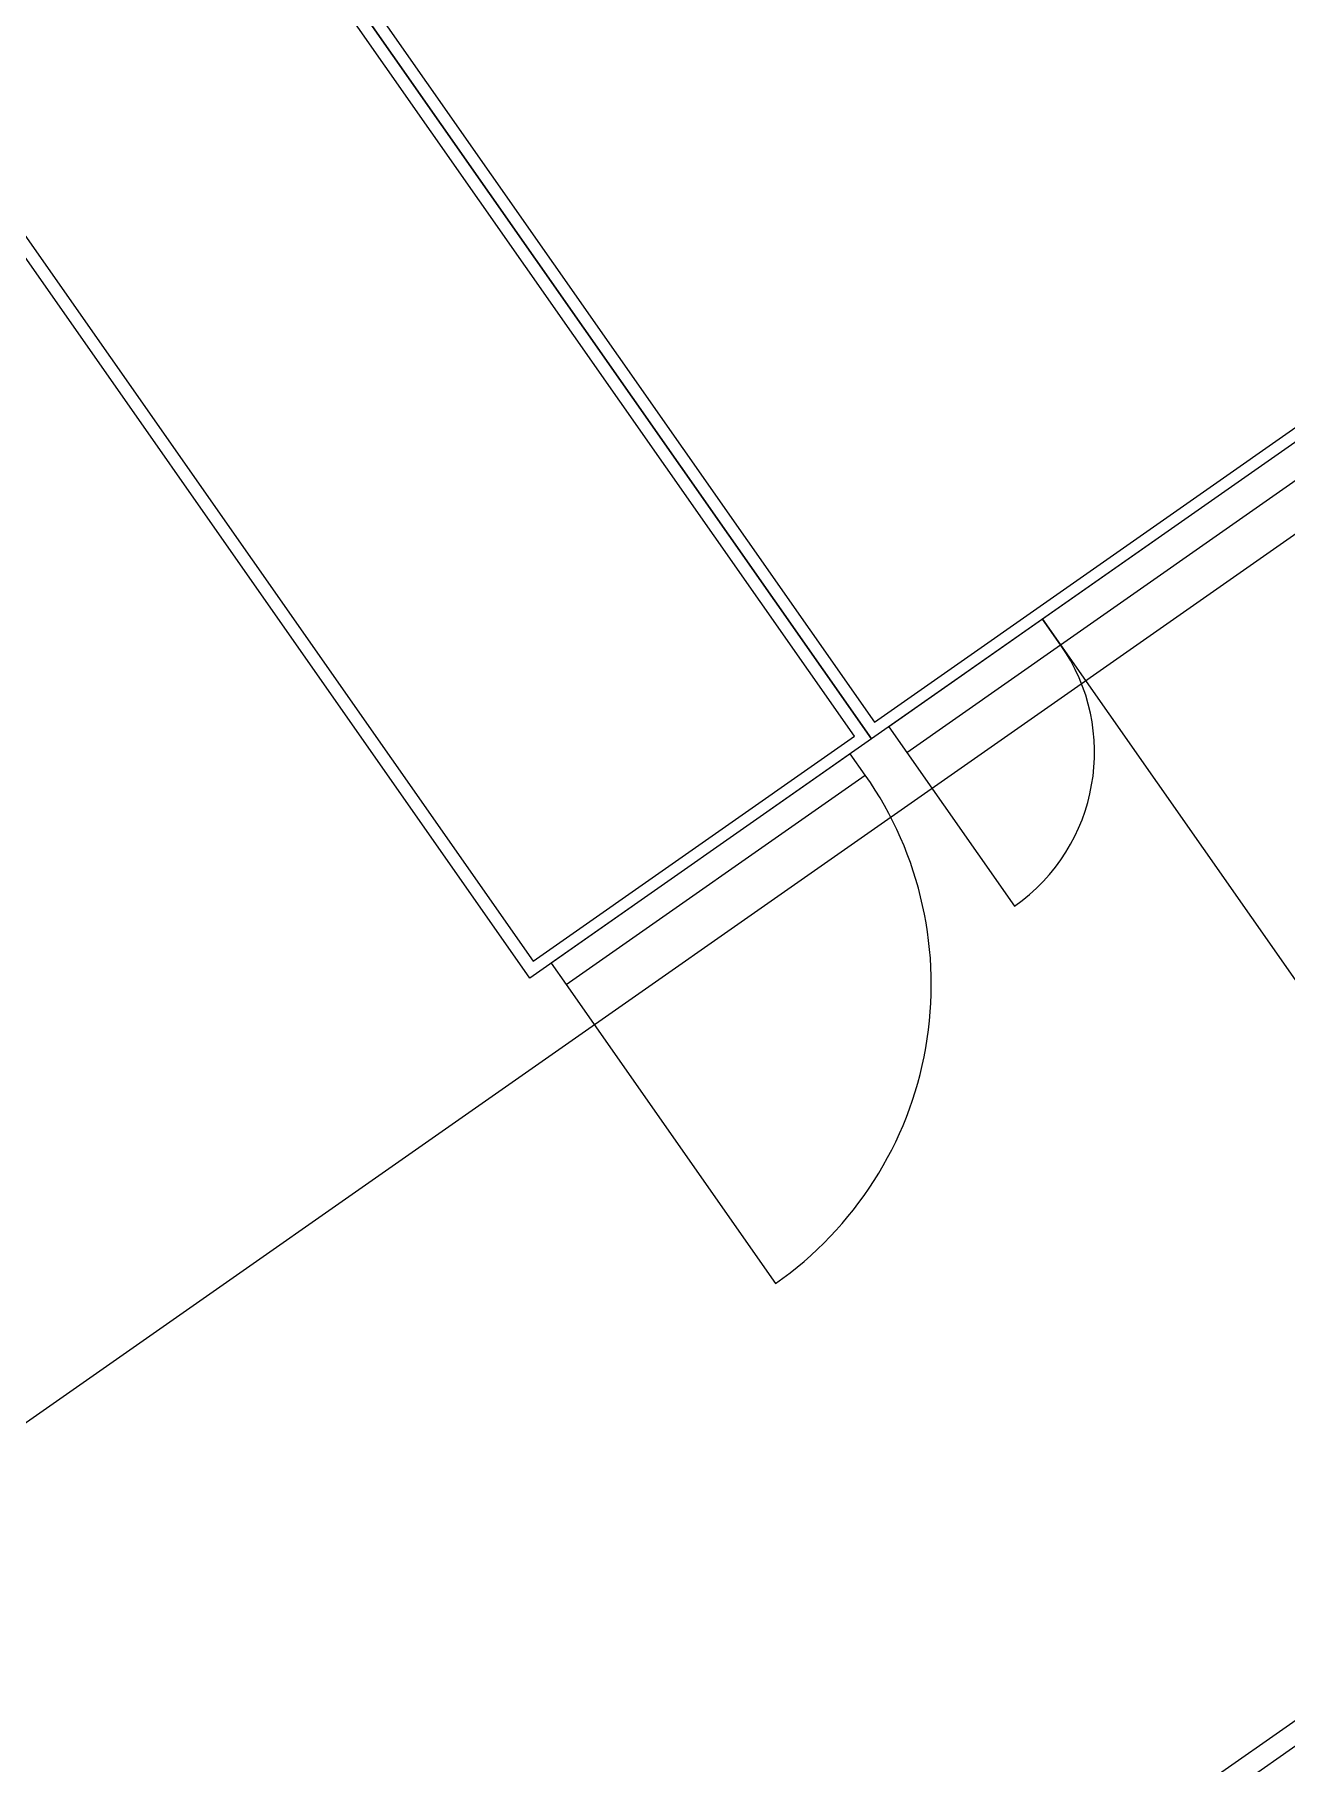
# Model space of a CAD drawing. Header units: millimetres. Extents: x 152904052 to 153933663, y 538271515 to 539240469.
# Drawn here: x 153348844 to 153351844, y 538940751 to 538944894 of the extents above; entities that cross this region are included whole.
import ezdxf

# ---------------------------------------------------------------- set-up
doc = ezdxf.new("R2010")
doc.units = ezdxf.units.MM
doc.layers.add('FENC', color=7, linetype='Continuous')
doc.layers.add('POWR', color=5, linetype='Continuous')

msp = doc.modelspace()

# ---------------------------------------------------------------- linework, layer by layer
at = {"layer": 'FENC'}
for p, q in [((153355328.8, 538943217.5), (153331038.7, 538926209.4)), ((153355239.4, 538943216), (153331072.1, 538926293.9))]:
    msp.add_line(p, q, dxfattribs=at)
at = {"layer": 'POWR', "color": 7}
msp.add_lwpolyline([(153330841.6, 538928976.8), (153328958.8, 538931665.8), (153359501.3, 538953081.9), (153361398.2, 538950372.8), (153330841.6, 538928976.8)], dxfattribs=at)
for points in [[(153350850.2, 538943206.8), (153349129.5, 538945664.2), (153351587, 538947385), (153353307.7, 538944927.5)], [(153349169.2, 538945657.2), (153350857.2, 538943246.5), (153353268, 538944934.5), (153351580, 538947345.3)], [(153350031.1, 538942633.2), (153348310.3, 538945090.7), (153349129.5, 538945664.2), (153350850.2, 538943206.8)], [(153348352.2, 538945083.3), (153350039.4, 538942673.8), (153350809.3, 538943212.9), (153349122.1, 538945622.4)], [(153351302.8, 538943432.1), (153352941.1, 538944579.3), (153352898.1, 538944640.7), (153351259.8, 538943493.6)], [(153350934.2, 538943174), (153351302.8, 538943432.1), (153351259.8, 538943493.6), (153350891.2, 538943235.5)], [(153350118.1, 538942617.8), (153350834.9, 538943119.7), (153350799, 538943170.9), (153350082.3, 538942669)]]:
    msp.add_lwpolyline(points, close=True, dxfattribs=at)
for points in [[(153351302.8, 538943432.1), (153351876.4, 538942613, 0.356268), (153352122, 538944005.7, 0.356268), (153353514.7, 538943760.1), (153352941.1, 538944579.3)], [(153350118.1, 538942617.8), (153350620, 538941901.1, 0.414214), (153350834.9, 538943119.7)]]:
    msp.add_lwpolyline(points, format="xyb", dxfattribs=at)
at = {"layer": 'POWR', "color": 7, "ltscale": 1000}
msp.add_lwpolyline([(153350934.2, 538943174), (153351192.3, 538942805.4)], dxfattribs=at)
msp.add_arc((153350934.2, 538943174), 450, 305, 35, dxfattribs=at)

doc.saveas('drawing.dxf')
